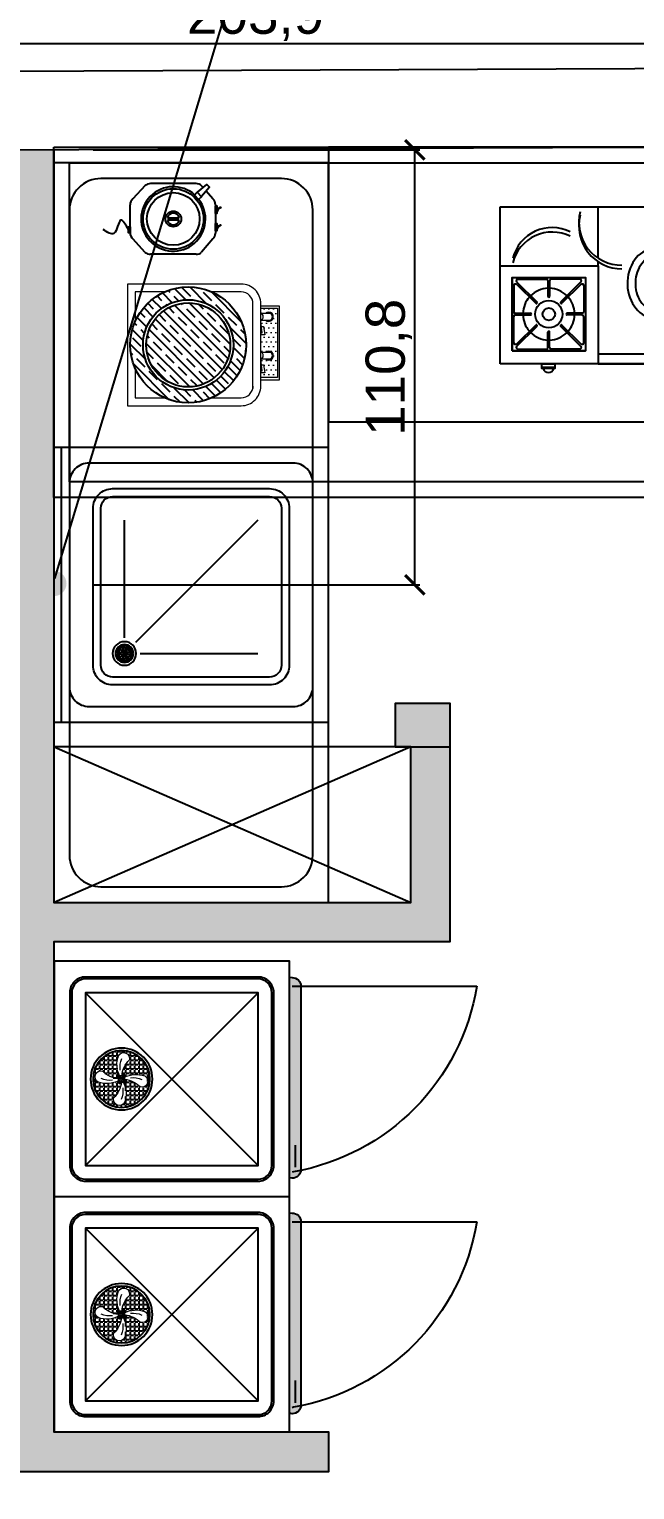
# Model space of a CAD drawing. Header units: millimetres. Extents: x -3164 to 12587, y -18082 to -16228.
# Drawn here: x 6498.8 to 6653.1, y -16888.5 to -16516.4 of the extents above; entities that cross this region are included whole.
import ezdxf

# ---------------------------------------------------------------- set-up
doc = ezdxf.new("R2010")
doc.units = ezdxf.units.MM
doc.layers.add('Mtm-Sıhhi Tesisat', color=5, linetype='Continuous')
for name, color, linetype, lineweight in [('OLCU', 40, 'Continuous', 20), ('SIVA', 40, 'Continuous', 18), ('TEFRİŞ MUTFAK (L)', 241, 'Continuous', 15)]:
    doc.layers.add(name, color=color, linetype=linetype, lineweight=lineweight)
doc.styles.get("Standard").update_dxf_attribs({"font": 'arial.ttf'})
doc.dimstyles.new('ISO-25', dxfattribs={"dimtxt": 10, "dimasz": 5, "dimexe": 1.25, "dimexo": 10, "dimtad": 1, "dimdec": 1, "dimtxsty": 'Standard', "dimblk": 'ARCHTICK', "dimcen": 2.5, "dimadec": 0, "dimazin": 0, "dimtfac": 1, "dimtdec": 1, "dimtmove": 0, "dimatfit": 3, "dimfxl": 1, "dimarcsym": 0})

# ---------------------------------------------------------------- blocks, each defined once
blk = doc.blocks.new('GHFH')
at = {"color": 7}
for p, q in [((1818.89, 2074.55), (1818.89, 2075.18)), ((1819.72, 2075.94), (1819.91, 2075.94)), ((1820.29, 2075.94), (1820.29, 2076.37)), ((1820.29, 2075.94), (1821.31, 2075.94)), ((1820.29, 2074.55), (1820.29, 2075.56)), ((1821.69, 2075.94), (1821.69, 2076.96)), ((1821.69, 2075.94), (1822.7, 2075.94)), ((1821.69, 2074.55), (1821.69, 2075.56)), ((1822.08, 2077.34), (1822.7, 2077.34)), ((1823.09, 2077.34), (1823.09, 2077.67)), ((1823.09, 2077.34), (1824.1, 2077.34)), ((1823.09, 2076.33), (1823.09, 2076.96)), ((1823.09, 2074.55), (1823.09, 2074.83)), ((1824.48, 2077.34), (1824.48, 2077.94)), ((1824.48, 2077.34), (1824.64, 2077.34)), ((1824.88, 2077.34), (1825.5, 2077.34)), ((1825.88, 2077.34), (1825.88, 2077.98)), ((1825.88, 2077.34), (1826.89, 2077.34)), ((1826.56, 2075.94), (1826.89, 2075.94)), ((1827.28, 2077.34), (1827.28, 2077.8)), ((1827.28, 2077.34), (1828.29, 2077.34)), ((1827.28, 2075.94), (1827.28, 2076.96)), ((1827.28, 2075.94), (1828.29, 2075.94)), ((1827.28, 2074.55), (1827.28, 2075.56)), ((1828.67, 2077.34), (1828.67, 2077.4)), ((1828.67, 2077.34), (1828.83, 2077.34)), ((1828.67, 2075.94), (1828.67, 2076.96)), ((1828.67, 2075.94), (1829.69, 2075.94)), ((1828.67, 2074.55), (1828.67, 2075.56)), ((1830.07, 2075.94), (1830.07, 2076.73)), ((1830.07, 2075.94), (1831.09, 2075.94)), ((1830.07, 2074.55), (1830.07, 2075.56)), ((1831.47, 2074.55), (1831.47, 2075.56)), ((1816.5, 2070.35), (1817.12, 2070.35)), ((1816.84, 2071.75), (1817.12, 2071.75)), ((1817.5, 2073.15), (1817.5, 2073.26)), ((1817.5, 2073.15), (1818.51, 2073.15)), ((1817.5, 2071.75), (1817.5, 2072.77)), ((1817.5, 2071.75), (1818.51, 2071.75)), ((1817.5, 2070.35), (1817.5, 2071.37)), ((1817.5, 2070.35), (1818.51, 2070.35)), ((1817.5, 2069.47), (1817.5, 2069.97)), ((1818.34, 2074.55), (1818.51, 2074.55)), ((1818.89, 2074.55), (1819.91, 2074.55)), ((1818.89, 2073.15), (1818.89, 2074.16)), ((1818.89, 2073.15), (1819.91, 2073.15)), ((1818.89, 2071.75), (1818.89, 2072.77)), ((1818.89, 2071.75), (1819.91, 2071.75)), ((1818.89, 2070.35), (1818.89, 2071.37)), ((1818.89, 2070.35), (1819.91, 2070.35)), ((1820.29, 2074.55), (1821.31, 2074.55)), ((1820.29, 2073.15), (1820.29, 2074.16)), ((1820.29, 2073.15), (1821.31, 2073.15)), ((1820.29, 2071.75), (1820.29, 2072.77)), ((1820.29, 2071.75), (1821.31, 2071.75)), ((1820.29, 2070.36), (1820.29, 2071.37)), ((1821.69, 2074.55), (1822.7, 2074.55)), ((1821.69, 2073.15), (1821.69, 2074.16)), ((1821.69, 2073.15), (1822.7, 2073.15)), ((1821.69, 2071.75), (1821.69, 2072.77)), ((1821.69, 2071.75), (1822.7, 2071.75)), ((1821.69, 2070.35), (1821.69, 2071.37)), ((1821.69, 2070.35), (1822.7, 2070.35)), ((1823.09, 2074.55), (1823.34, 2074.55)), ((1823.09, 2073.15), (1823.09, 2074.16)), ((1823.09, 2073.15), (1824.1, 2073.15)), ((1823.09, 2071.75), (1823.09, 2072.77)), ((1823.09, 2071.75), (1824.1, 2071.75)), ((1823.09, 2070.35), (1823.09, 2071.37)), ((1823.09, 2070.35), (1824.1, 2070.35)), ((1824.48, 2071.75), (1824.48, 2072.77)), ((1824.48, 2071.75), (1824.98, 2071.75)), ((1824.48, 2070.35), (1824.48, 2071.37)), ((1824.48, 2070.35), (1825, 2070.35)), ((1826.24, 2070.35), (1826.89, 2070.35)), ((1826.7, 2071.75), (1826.89, 2071.75)), ((1826.85, 2074.55), (1826.89, 2074.55)), ((1827.28, 2074.55), (1828.29, 2074.55)), ((1827.28, 2073.15), (1827.28, 2074.16)), ((1827.28, 2073.15), (1828.29, 2073.15)), ((1827.28, 2071.75), (1827.28, 2072.77)), ((1827.28, 2071.75), (1828.29, 2071.75)), ((1827.28, 2070.35), (1827.28, 2071.37)), ((1827.28, 2070.35), (1828.29, 2070.35)), ((1827.28, 2069.12), (1827.28, 2069.97)), ((1828.67, 2074.55), (1829.69, 2074.55)), ((1828.67, 2073.15), (1828.67, 2074.16)), ((1828.67, 2073.15), (1829.69, 2073.15)), ((1828.67, 2071.75), (1828.67, 2072.77)), ((1828.67, 2071.75), (1829.69, 2071.75)), ((1828.67, 2070.35), (1828.67, 2071.37)), ((1828.67, 2070.35), (1829.69, 2070.35)), ((1828.67, 2069.55), (1828.67, 2069.97)), ((1830.07, 2074.55), (1831.09, 2074.55)), ((1830.07, 2073.15), (1830.07, 2074.16)), ((1830.07, 2073.15), (1831.09, 2073.15)), ((1830.07, 2071.75), (1830.07, 2072.77)), ((1830.07, 2071.75), (1831.09, 2071.75)), ((1830.07, 2070.35), (1830.07, 2071.37)), ((1830.07, 2070.35), (1830.19, 2070.35)), ((1831.47, 2074.55), (1832.48, 2074.55)), ((1831.47, 2073.15), (1831.47, 2074.16)), ((1831.47, 2073.15), (1832.48, 2073.15)), ((1831.47, 2071.75), (1831.47, 2072.77)), ((1831.47, 2071.75), (1832.48, 2071.75)), ((1832.86, 2073.15), (1832.86, 2074.15)), ((1832.86, 2073.15), (1833.48, 2073.15)), ((1832.86, 2071.75), (1832.86, 2072.77)), ((1832.86, 2071.75), (1833.88, 2071.75)), ((1832.86, 2071.29), (1832.86, 2071.37)), ((1833.72, 2070.35), (1833.88, 2070.35)), ((1834.26, 2070.35), (1834.26, 2071.07)), ((1834.26, 2070.35), (1834.41, 2070.35)), ((1834.26, 2068.96), (1834.26, 2069.97)), ((1816.39, 2068.96), (1817.12, 2068.96)), ((1816.49, 2067.56), (1817.12, 2067.56)), ((1816.82, 2066.16), (1817.12, 2066.16)), ((1817.5, 2066.16), (1817.5, 2066.99)), ((1817.5, 2066.16), (1818.51, 2066.16)), ((1817.5, 2064.77), (1817.5, 2065.78)), ((1818.89, 2066.16), (1818.89, 2066.34)), ((1818.89, 2066.16), (1819.91, 2066.16)), ((1818.89, 2064.77), (1818.89, 2065.78)), ((1820.29, 2066.16), (1820.29, 2067.18)), ((1820.29, 2066.16), (1821.31, 2066.16)), ((1820.29, 2064.77), (1820.29, 2065.78)), ((1820.82, 2067.56), (1821.31, 2067.56)), ((1821.69, 2067.56), (1821.69, 2068.05)), ((1821.69, 2067.56), (1822.7, 2067.56)), ((1821.69, 2066.16), (1821.69, 2067.18)), ((1821.69, 2066.16), (1822.7, 2066.16)), ((1821.69, 2064.77), (1821.69, 2065.78)), ((1823.09, 2067.56), (1823.09, 2068.58)), ((1823.09, 2067.56), (1824.1, 2067.56)), ((1823.09, 2066.16), (1823.09, 2067.18)), ((1823.09, 2066.16), (1824.1, 2066.16)), ((1823.09, 2064.77), (1823.09, 2065.78)), ((1824.48, 2067.56), (1824.48, 2067.78)), ((1824.48, 2067.56), (1824.69, 2067.56)), ((1824.48, 2067.03), (1824.48, 2067.18)), ((1825.88, 2066.26), (1825.88, 2067.18)), ((1825.91, 2066.16), (1826.89, 2066.16)), ((1826.08, 2067.56), (1826.89, 2067.56)), ((1827.28, 2067.56), (1827.28, 2067.98)), ((1827.28, 2067.56), (1828.29, 2067.56)), ((1827.28, 2066.16), (1827.28, 2067.18)), ((1827.28, 2066.16), (1828.29, 2066.16)), ((1827.28, 2064.77), (1827.28, 2065.78)), ((1828.67, 2067.56), (1828.67, 2067.6)), ((1828.67, 2067.56), (1828.92, 2067.56)), ((1828.67, 2066.16), (1828.67, 2067.18)), ((1828.67, 2066.16), (1829.69, 2066.16)), ((1828.67, 2064.77), (1828.67, 2065.78)), ((1830.07, 2066.16), (1830.07, 2067.18)), ((1830.07, 2066.16), (1831.09, 2066.16)), ((1830.07, 2064.77), (1830.07, 2065.78)), ((1831.47, 2067.56), (1831.47, 2067.59)), ((1831.47, 2067.56), (1832.48, 2067.56)), ((1831.47, 2066.16), (1831.47, 2067.18)), ((1831.47, 2066.16), (1832.48, 2066.16)), ((1831.47, 2064.77), (1831.47, 2065.78)), ((1832.86, 2067.56), (1832.86, 2067.95)), ((1832.86, 2067.56), (1833.88, 2067.56)), ((1832.86, 2066.16), (1832.86, 2067.18)), ((1832.86, 2066.16), (1833.88, 2066.16)), ((1832.86, 2064.77), (1832.86, 2065.78)), ((1833.75, 2068.96), (1833.88, 2068.96)), ((1834.26, 2068.96), (1834.52, 2068.96)), ((1834.26, 2067.56), (1834.26, 2068.58)), ((1834.26, 2067.56), (1834.42, 2067.56)), ((1834.26, 2066.78), (1834.26, 2067.18)), ((1817.5, 2064.77), (1818.51, 2064.77)), ((1818.29, 2063.37), (1818.51, 2063.37)), ((1818.89, 2064.77), (1819.91, 2064.77)), ((1818.89, 2063.37), (1818.89, 2064.39)), ((1818.89, 2063.37), (1819.91, 2063.37)), ((1818.89, 2062.67), (1818.89, 2062.99)), ((1819.64, 2061.97), (1819.91, 2061.97)), ((1820.29, 2064.77), (1821.31, 2064.77)), ((1820.29, 2063.37), (1820.29, 2064.39)), ((1820.29, 2063.37), (1821.31, 2063.37)), ((1820.29, 2061.97), (1820.29, 2062.99)), ((1820.29, 2061.97), (1821.31, 2061.97)), ((1820.29, 2061.48), (1820.29, 2061.59)), ((1821.69, 2064.77), (1822.7, 2064.77)), ((1821.69, 2063.37), (1821.69, 2064.39)), ((1821.69, 2063.37), (1822.7, 2063.37)), ((1821.69, 2061.97), (1821.69, 2062.99)), ((1821.69, 2061.97), (1822.7, 2061.97)), ((1821.69, 2060.68), (1821.69, 2061.59)), ((1823.09, 2064.77), (1824.02, 2064.77)), ((1823.09, 2063.37), (1823.09, 2064.39)), ((1823.09, 2063.37), (1824.05, 2063.37)), ((1823.09, 2061.97), (1823.09, 2062.99)), ((1823.09, 2061.97), (1824.1, 2061.97)), ((1823.09, 2060.57), (1823.09, 2061.59)), ((1824.48, 2060.57), (1824.48, 2061.51)), ((1826.53, 2064.77), (1826.89, 2064.77)), ((1827.28, 2064.77), (1828.29, 2064.77)), ((1827.28, 2063.65), (1827.28, 2064.39)), ((1827.28, 2060.57), (1827.28, 2060.88)), ((1827.51, 2063.37), (1828.29, 2063.37)), ((1827.99, 2061.97), (1828.29, 2061.97)), ((1828.67, 2064.77), (1829.69, 2064.77)), ((1828.67, 2063.37), (1828.67, 2064.39)), ((1828.67, 2063.37), (1829.69, 2063.37)), ((1828.67, 2061.97), (1828.67, 2062.99)), ((1828.67, 2061.97), (1829.69, 2061.97)), ((1828.67, 2060.57), (1828.67, 2061.59)), ((1830.07, 2064.77), (1831.09, 2064.77)), ((1830.07, 2063.37), (1830.07, 2064.39)), ((1830.07, 2063.37), (1831.09, 2063.37)), ((1830.07, 2061.97), (1830.07, 2062.99)), ((1830.07, 2061.97), (1831.09, 2061.97)), ((1830.07, 2061.12), (1830.07, 2061.59)), ((1831.47, 2064.77), (1832.48, 2064.77)), ((1831.47, 2063.37), (1831.47, 2064.39)), ((1831.47, 2063.37), (1832.48, 2063.37)), ((1831.47, 2062.14), (1831.47, 2062.99)), ((1832.86, 2064.77), (1833.51, 2064.77)), ((1832.86, 2063.7), (1832.86, 2064.39)), ((1821.93, 2060.57), (1822.7, 2060.57)), ((1823.09, 2060.57), (1824.1, 2060.57)), ((1823.09, 2060.18), (1823.09, 2060.19)), ((1824.48, 2060.57), (1825.5, 2060.57)), ((1824.48, 2059.91), (1824.48, 2060.19)), ((1825.88, 2059.87), (1825.88, 2060.19)), ((1826.65, 2060.57), (1826.89, 2060.57)), ((1827.28, 2060.57), (1828.29, 2060.57)), ((1827.28, 2060.05), (1827.28, 2060.19)), ((1828.67, 2060.57), (1828.98, 2060.57))]:
    blk.add_line(p, q, dxfattribs=at)
for radius in [9.85, 9.06, 0.996, 0.431]:
    blk.add_circle((1825.46, 2068.92), radius, dxfattribs=at)
for start, end in [(94.9752, 150.6196), (4.9752, 60.6196), (184.9752, 240.6196), (274.9752, 330.6196)]:
    blk.add_arc((1825.46, 2068.92), 1.5, start, end, dxfattribs=at)
at = {"layer": 'TEFRİŞ MUTFAK (L)', "color": 7}
for centre, radius, start, end in [((1824.76, 2075.45), 1.89, 28.2084, 194.1396), ((1816.95, 2068.94), 8.51, 6.6287, 45.3593), ((1819.11, 2072.65), 6.8, 352.4777, 24.279), ((1818.71, 2073.58), 8.2, 332.335, 19.6942), ((1820.8, 2062.18), 8.2, 62.335, 109.6942), ((1825.47, 2077.43), 8.51, 276.6287, 315.3593), ((1831.98, 2069.62), 1.89, 298.2084, 104.1396), ((1818.93, 2068.23), 1.89, 118.2084, 284.1396), ((1821.73, 2062.58), 6.8, 82.4777, 114.279), ((1825.44, 2060.42), 8.51, 96.6287, 135.3593), ((1832.2, 2064.27), 8.2, 152.335, 199.6942), ((1831.8, 2065.2), 6.8, 172.4777, 204.279), ((1833.96, 2068.91), 8.51, 186.6287, 225.3593), ((1830.11, 2075.67), 8.2, 242.335, 289.6942), ((1829.18, 2075.27), 6.8, 262.4777, 294.279), ((1826.15, 2062.4), 1.89, 208.2084, 14.1396)]:
    blk.add_arc(centre, radius, start, end, dxfattribs=at)
blk = doc.blocks.new('dgdgfg')
at = {"color": 7}
for p, q in [((1923.74, 2456.11), (1929.41, 2456.11)), ((1922.58, 2455.64), (1922.48, 2455.27))]:
    blk.add_line(p, q, dxfattribs=at)
for points in [[(1921.06, 2454.6), (1972.16, 2454.6), (1972.06, 2455.3, 0.414214), (1969.86, 2457.5), (1923.16, 2457.5, 0.414214), (1920.96, 2455.3)], [(1924.21, 2450.6), (1968.21, 2450.6, -0.414214), (1972.21, 2446.6), (1972.21, 2402.6, -0.414214), (1968.21, 2398.6), (1924.21, 2398.6, -0.414214), (1920.21, 2402.6), (1920.21, 2446.6, -0.414214)], [(1924.21, 2450.1), (1968.21, 2450.1, -0.414214), (1971.71, 2446.6), (1971.71, 2402.6, -0.414214), (1968.21, 2399.1), (1924.21, 2399.1, -0.414214), (1920.71, 2402.6), (1920.71, 2446.6, -0.414214)]]:
    blk.add_lwpolyline(points, format="xyb", close=True, dxfattribs=at)
for points in [[(1916.21, 2454.6), (1916.21, 2454.6), (1916.21, 2394.6), (1916.21, 2394.6)], [(1916.21, 2454.6), (1976.21, 2454.6), (1976.21, 2394.6), (1916.21, 2394.6)], [(1924.21, 2402.6), (1924.21, 2446.6), (1968.21, 2446.6), (1968.21, 2402.6), (1924.21, 2402.6), (1968.21, 2446.6), (1968.21, 2402.6), (1924.21, 2446.6)]]:
    blk.add_lwpolyline(points, dxfattribs=at)
at = {"color": 7, "xscale": 0.8, "yscale": 0.8, "zscale": 0.8}
blk.add_blockref('GHFH', (485.85, 756.65), dxfattribs=at)
blk = doc.blocks.new('336')
h = blk.add_hatch(color=4)
h.dxf.hatch_style = 1
h.paths.add_polyline_path([(1218.61, -3325.55), (1218.71, -3326.25, 0.414214), (1220.91, -3328.45), (1267.61, -3328.45, 0.414214), (1269.81, -3326.25), (1269.71, -3325.55)])
at = {"color": 140, "rotation": 180}
blk.add_blockref('dgdgfg', (3190.77, -870.95), dxfattribs=at)
blk = doc.blocks.new('ewrewewrewrewwr')
at = {"color": 7}
blk.add_lwpolyline([(1220.91, -3326.25), (1220.91, -3373.25)], dxfattribs=at)
blk.add_arc((1211.68, -3316.61), 57.39, 279.2514, 349.9758, dxfattribs=at)
blk.add_blockref('336', (0, 0), dxfattribs=at)
blk = doc.blocks.new('DEPO TİP BUZDOLABI 60x60')
at = {"color": 7}
blk.add_blockref('ewrewewrewrewwr', (-1214.55, 3325.55), dxfattribs=at)
blk = doc.blocks.new('werrewwer')
h = blk.add_hatch()
h.set_pattern_fill('JIS_STN_1E', color=4, scale=3)
edge = h.paths.add_edge_path(flags=17)
edge.add_arc((2073.68, -3450.14), 11.5, 0, 360)
edge = h.paths.add_edge_path()
edge.add_arc((2073.68, -3450.14), 14.77, 0, 360)
h = blk.add_hatch()
h.set_pattern_fill('JIS_STN_1E', color=4, scale=3)
h.paths.add_polyline_path([(2084.38, -3450.14, 1), (2062.97, -3450.14, 1)])
at = {"layer": 'OLCU'}
h = blk.add_hatch(dxfattribs=at)
h.set_pattern_fill('DOTS', scale=0.75, angle=90, style=0)
h.set_pattern_definition([(90, (16709.3536, -16462.2782), (-1.190625, 0.5953125), [0, -1.190625])])
h.paths.add_polyline_path([(2083.07, -3472.88), (2083.07, -3468.64), (2081.84, -3468.64, -0.065316), (2081.67, -3468.88), (2081.67, -3469.87, -2.340364), (2080, -3469.87), (2080, -3468.88, -0.065316), (2079.83, -3468.64), (2079.68, -3468.64), (2078.33, -3468.78), (2078.33, -3469.32), (2076.28, -3469.66), (2076.28, -3468.64), (2071.95, -3468.64, -0.065316), (2071.78, -3468.88), (2071.78, -3469.87, -2.340364), (2070.11, -3469.87), (2070.11, -3468.88, -0.065316), (2069.94, -3468.64), (2069.94, -3468.64), (2068.59, -3468.78), (2068.59, -3469.32), (2066.54, -3469.66), (2066.54, -3468.64), (2065.33, -3468.64), (2065.33, -3472.88)])
at = {"color": 7}
for radius in [14.77, 11.5, 10.71]:
    blk.add_circle((2073.68, -3450.14), radius, dxfattribs=at)
at = {"layer": 'OLCU', "color": 7}
for points in [[(2064.22, -3468.64), (2084.18, -3468.64, 0.414214), (2089.18, -3463.64), (2089.18, -3434.64), (2058.18, -3434.64), (2058.18, -3463.64, 0.414214), (2063.18, -3468.64), (2064.22, -3468.64)], [(2060.18, -3456.14), (2060.18, -3463.64, 0.414214), (2063.18, -3466.64), (2062.55, -3466.64)], [(2063.18, -3466.64), (2084.18, -3466.64, 0.414214), (2087.18, -3463.64), (2087.18, -3456.14)]]:
    blk.add_lwpolyline(points, format="xyb", dxfattribs=at)
for points in [[(2067.68, -3436.64), (2060.18, -3436.64), (2060.18, -3444.14)], [(2087.18, -3444.14), (2087.18, -3436.64), (2079.67, -3436.64)], [(2068.45, -3468.64), (2081.67, -3468.64)]]:
    blk.add_lwpolyline(points, dxfattribs=at)
for points in [[(2064.69, -3468.64), (2083.67, -3468.64), (2083.67, -3473.34), (2064.69, -3473.34)], [(2065.33, -3468.64), (2083.07, -3468.64), (2083.07, -3472.88), (2065.33, -3472.88)]]:
    blk.add_lwpolyline(points, close=True, dxfattribs=at)
for centre in [(2070.95, -3470.67), (2080.84, -3470.67)]:
    blk.add_arc(centre, 1.16, 136.2725, 43.7275, dxfattribs=at)
at = {"layer": 'SIVA', "color": 7, "linetype": 'ByBlock'}
for points in [[(2068.59, -3468.78), (2068.59, -3469.32), (2066.54, -3469.66), (2066.54, -3468.64)], [(2067.03, -3468.64), (2067.03, -3468.95), (2069.94, -3468.64)], [(2070.11, -3468.88), (2070.11, -3471.03)], [(2071.78, -3471.03), (2071.78, -3468.88)], [(2078.33, -3468.78), (2078.33, -3469.32), (2076.28, -3469.66), (2076.28, -3468.64)], [(2076.77, -3468.64), (2076.77, -3468.95), (2079.68, -3468.64)], [(2080, -3468.88), (2080, -3471.03)], [(2081.67, -3471.03), (2081.67, -3468.88)]]:
    blk.add_lwpolyline(points, dxfattribs=at)
for centre, radius, start, end in [((2070.95, -3468.12), 1.13, 207.3147, 332.6853), ((2070.95, -3470.67), 0.911, 203.5192, 336.4808), ((2080.84, -3468.12), 1.13, 207.3147, 332.6853), ((2080.84, -3470.67), 0.911, 203.5192, 336.4808)]:
    blk.add_arc(centre, radius, start, end, dxfattribs=at)
blk = doc.blocks.new('ŞERBETLİK 1Lİ')
at = {"color": 7}
blk.add_blockref('werrewwer', (-2064.69, 3473.34), dxfattribs=at)
blk = doc.blocks.new('derfweewew')
at = {"color": 7}
for p, q in [((2890.31, -3417.59), (2893.73, -3414.42)), ((2895.24, -3413.73), (2902.39, -3413.73)), ((2907.33, -3417.59), (2903.9, -3414.42)), ((2889.82, -3430.56), (2889.82, -3418.9)), ((2907.82, -3430.56), (2907.82, -3418.9)), ((2893.74, -3434.84), (2890.37, -3431.93)), ((2903.9, -3434.84), (2905.9, -3433.12)), ((2906.79, -3432.35), (2907.27, -3431.93)), ((2902.45, -3435.46), (2895.19, -3435.46))]:
    blk.add_line(p, q, dxfattribs=at)
for points in [[(2898.51, -3426.21), (2898.51, -3423.25)], [(2899.12, -3423.25), (2899.12, -3426.21)], [(2905.61, -3430.89), (2907.56, -3433.31), (2906.89, -3433.98), (2904.51, -3431.9)], [(2896.95, -3436.06), (2897.36, -3436.76), (2897.23, -3436.83), (2896.83, -3436.13)], [(2901.4, -3436.06), (2901.8, -3436.76), (2901.67, -3436.83), (2901.27, -3436.13)]]:
    blk.add_lwpolyline(points, dxfattribs=at)
for points in [[(2904.86, -3430.16), (2905.66, -3430.83), (2904.46, -3431.95), (2903.81, -3431.13)], [(2895.75, -3435.46), (2897.69, -3435.46), (2897.69, -3435.81), (2895.75, -3435.81)], [(2900.19, -3435.46), (2902.13, -3435.46), (2902.13, -3435.81), (2900.19, -3435.81)]]:
    blk.add_lwpolyline(points, close=True, dxfattribs=at)
for radius in [7.7, 6.71, 2.01]:
    blk.add_circle((2898.82, -3424.73), radius, dxfattribs=at)
for centre, radius, start, end in [((2895.24, -3415.73), 2, 90, 139.0448), ((2902.39, -3415.73), 2, 40.9552, 90), ((2902.39, -3415.73), 2, 40.9552, 90), ((2891.82, -3418.9), 2, 139.0448, 180), ((2898.82, -3424.73), 8.2, 318.0089, 308.0014), ((2905.82, -3418.9), 2, 0, 40.9552), ((2898.82, -3424.73), 1.51, 101.7162, 258.2838), ((2898.82, -3424.73), 1.51, 281.7162, 78.2838), ((2891.82, -3430.56), 2, 180, 223.5487), ((2905.82, -3430.56), 2, 316.4513, 0), ((2895.19, -3433.46), 2, 223.5487, 270), ((2896.72, -3435.81), 0.346, 180, 0), ((2901.16, -3435.81), 0.346, 180, 0), ((2902.45, -3433.46), 2, 270, 316.4513), ((2902.45, -3433.46), 2, 270, 316.4513)]:
    blk.add_arc(centre, radius, start, end, dxfattribs=at)
blk = doc.blocks.new('wererewewrwer')
at = {"color": 7}
blk.add_lwpolyline([(2737.82, -3442.32), (2736.27, -3442.32), (2736.27, -3441.93), (2737.82, -3441.93)], close=True, dxfattribs=at)
blk.add_spline([(2737.05, -3441.93), (2739.5, -3439.89), (2736.16, -3438.2), (2737.16, -3435.45)], degree=3, dxfattribs=at)
blk.add_blockref('derfweewew', (-158.98, -28.59), dxfattribs=at)
blk = doc.blocks.new('BAR BLENDER')
at = {"color": 7}
blk.add_blockref('wererewewrwer', (-2730.78, 3464.22), dxfattribs=at)
blk = doc.blocks.new('SDFSDFSDF')
h = blk.add_hatch()
h.set_pattern_fill('NET3', scale=0.3, style=0)
h.paths.add_polyline_path([(1571.32, 2188.7, 1), (1575.32, 2188.7, 1)])
h.paths.add_polyline_path([(1573.87, 2188.7, -1), (1572.76, 2188.7, -1)], flags=16)
h.paths.add_polyline_path([(1573.62, 2188.7, 1), (1573.01, 2188.7, 1)], flags=0)
at = {"color": 7}
for points in [[(1536.32, 2146.7), (1576.32, 2146.7, 0.414214), (1581.32, 2151.7), (1581.32, 2191.7, 0.414214), (1576.32, 2196.7), (1536.32, 2196.7, 0.414214), (1531.32, 2191.7), (1531.32, 2151.7, 0.414214)], [(1536.32, 2148.7), (1576.32, 2148.7, 0.414214), (1579.32, 2151.7), (1579.32, 2191.7, 0.414214), (1576.32, 2194.7), (1536.32, 2194.7, 0.414214), (1533.32, 2191.7), (1533.32, 2151.7, 0.414214)]]:
    blk.add_lwpolyline(points, format="xyb", close=True, dxfattribs=at)
for points in [[(1569.32, 2188.7), (1539.32, 2188.7)], [(1539.32, 2154.7), (1570.49, 2185.87)], [(1573.32, 2184.7), (1573.32, 2154.7)]]:
    blk.add_lwpolyline(points, dxfattribs=at)
for radius in [3, 2.28, 2, 0.553, 0.304]:
    blk.add_circle((1573.32, 2188.7), radius, dxfattribs=at)
blk = doc.blocks.new('TEK EVİYELİ 70x70')
at = {"color": 7}
blk.add_lwpolyline([(0, 0), (70, 0), (70, 70), (0, 70)], close=True, dxfattribs=at)
blk.add_lwpolyline([(0, 70), (0, 68), (70, 68)], dxfattribs=at)
blk.add_lwpolyline([(9, 4), (61, 4, 0.414214), (66, 9), (66, 61, 0.414214), (61, 66), (9, 66, 0.414214), (4, 61), (4, 9, 0.414214)], format="xyb", close=True, dxfattribs=at)
at = {"color": 7, "xscale": -1}
blk.add_blockref('SDFSDFSDF', (1590.82, -2136.7), dxfattribs=at)
blk = doc.blocks.new('tryytr3')
at = {"color": 7, "linetype": 'ByBlock', "lineweight": -2}
for p, q in [((2755.75, 2447.85), (2755.75, 2487.85)), ((2755.75, 2487.85), (2847.75, 2487.85)), ((2780.75, 2474.77), (2780.75, 2487.85)), ((2847.75, 2487.85), (2847.75, 2447.85)), ((2853.46, 2479.26), (2850.99, 2479.26)), ((2850.99, 2479.26), (2850.99, 2477.92)), ((2853.46, 2477.92), (2853.46, 2479.26)), ((2847.75, 2459.52), (2847.75, 2477.92)), ((2847.75, 2477.92), (2856.49, 2477.92)), ((2850.99, 2477.92), (2853.46, 2477.92)), ((2856.49, 2477.92), (2856.49, 2459.52)), ((2755.75, 2472.81), (2780.75, 2472.81)), ((2780.75, 2472.81), (2780.75, 2473.86)), ((2780.75, 2472.81), (2780.75, 2447.85)), ((2758.8, 2469.87), (2758.8, 2451.14)), ((2759.24, 2467.78), (2759.24, 2461.14)), ((2759.96, 2468.76), (2765.16, 2463.53)), ((2759.99, 2468.05), (2764.83, 2463.27)), ((2760.29, 2469.45), (2767.53, 2469.45)), ((2767.95, 2469.03), (2767.95, 2465.09)), ((2767.95, 2469.03), (2767.95, 2465.09)), ((2768.37, 2469.03), (2768.37, 2465.09)), ((2776.04, 2469.45), (2768.8, 2469.45)), ((2776.36, 2468.76), (2771.17, 2463.53)), ((2776.33, 2468.05), (2771.5, 2463.27)), ((2777.08, 2467.78), (2777.08, 2461.14)), ((2759.24, 2453.23), (2759.24, 2459.87)), ((2759.67, 2460.72), (2763.54, 2460.72)), ((2759.67, 2460.3), (2763.54, 2460.3)), ((2765.12, 2463.24), (2765.12, 2463.24)), ((2771.2, 2463.24), (2771.2, 2463.24)), ((2776.66, 2460.72), (2772.79, 2460.72)), ((2776.66, 2460.3), (2772.79, 2460.3)), ((2777.08, 2453.23), (2777.08, 2459.87)), ((2759.96, 2452.25), (2765.16, 2457.48)), ((2759.99, 2452.96), (2764.83, 2457.74)), ((2765.12, 2457.77), (2765.12, 2457.77)), ((2776.36, 2452.25), (2771.17, 2457.48)), ((2771.2, 2457.77), (2771.2, 2457.77)), ((2776.33, 2452.96), (2771.5, 2457.74)), ((2856.49, 2459.52), (2847.75, 2459.52)), ((2767.95, 2451.99), (2767.95, 2455.92)), ((2767.95, 2451.99), (2767.95, 2455.92)), ((2768.37, 2451.99), (2768.37, 2455.92)), ((2758.8, 2451.14), (2777.53, 2451.14)), ((2760.29, 2451.56), (2767.53, 2451.56)), ((2776.04, 2451.56), (2768.8, 2451.56)), ((2847.75, 2450.35), (2780.75, 2450.35)), ((2780.75, 2450.35), (2780.75, 2447.85)), ((2802.13, 2445.22), (2802.13, 2450.35)), ((2802.13, 2450.35), (2803.92, 2450.35)), ((2803.45, 2448.62), (2807.55, 2448.03)), ((2807.55, 2449.71), (2803.53, 2449.71)), ((2803.92, 2450.35), (2803.92, 2449.71)), ((2807.55, 2448.03), (2807.55, 2449.71)), ((2831.07, 2445.22), (2831.07, 2450.35)), ((2831.07, 2450.35), (2832.86, 2450.35)), ((2832.39, 2448.62), (2836.49, 2448.03)), ((2836.49, 2449.71), (2832.47, 2449.71)), ((2832.86, 2450.35), (2832.86, 2449.71)), ((2836.49, 2448.03), (2836.49, 2449.71)), ((2847.75, 2447.85), (2847.75, 2450.35)), ((2802.13, 2447.85), (2755.75, 2447.85)), ((2780.75, 2447.85), (2802.13, 2447.85)), ((2803.92, 2448.55), (2803.92, 2445.22)), ((2831.07, 2447.85), (2803.92, 2447.85)), ((2803.92, 2447.85), (2831.07, 2447.85)), ((2832.86, 2448.55), (2832.86, 2445.22)), ((2837.23, 2447.85), (2832.86, 2447.85)), ((2832.86, 2447.85), (2837.23, 2447.85)), ((2837.23, 2447.85), (2847.75, 2447.85)), ((2847.75, 2447.85), (2839.01, 2447.85))]:
    blk.add_line(p, q, dxfattribs=at)
for points in [[(2797.53, 2476.93), (2795.42, 2480.24), (2793.29, 2476.92)], [(2796.41, 2477.23), (2795.42, 2478.79), (2794.42, 2477.23)], [(2817.4, 2476.93), (2815.28, 2480.24), (2813.15, 2476.92)], [(2816.27, 2477.23), (2815.28, 2478.79), (2814.28, 2477.23)], [(2836.31, 2476.93), (2834.19, 2480.24), (2832.07, 2476.92)], [(2835.19, 2477.23), (2834.19, 2478.79), (2833.19, 2477.23)], [(2795.97, 2461.47), (2794.87, 2461.47)], [(2815.83, 2461.47), (2814.73, 2461.47)], [(2834.75, 2461.47), (2833.64, 2461.47)]]:
    blk.add_lwpolyline(points, dxfattribs=at)
for points in [[(2758.8, 2451.14), (2758.8, 2469.87), (2777.53, 2469.87), (2777.53, 2451.14)], [(2758.8, 2451.14), (2758.8, 2469.87), (2777.53, 2469.87), (2777.53, 2451.14)], [(2758.8, 2451.14), (2758.8, 2469.87), (2777.53, 2469.87), (2777.53, 2451.14)], [(2796.27, 2460.18), (2796.27, 2454.32), (2794.57, 2454.32), (2794.57, 2460.18)], [(2816.13, 2460.18), (2816.13, 2454.32), (2814.43, 2454.32), (2814.43, 2460.18)], [(2835.04, 2460.18), (2835.04, 2454.32), (2833.35, 2454.32), (2833.35, 2460.18)], [(2850.43, 2459.52), (2853.81, 2459.52), (2853.81, 2458.62), (2850.43, 2458.62)], [(2850.43, 2458.5), (2853.81, 2458.5), (2853.81, 2458.31), (2850.43, 2458.31)], [(2766.37, 2447.85), (2769.74, 2447.85), (2769.74, 2446.95), (2766.37, 2446.95)], [(2766.37, 2446.83), (2769.74, 2446.83), (2769.74, 2446.63), (2766.37, 2446.63)], [(2814.32, 2447.85), (2817.7, 2447.85), (2817.7, 2446.95), (2814.32, 2446.95)], [(2814.32, 2446.83), (2817.7, 2446.83), (2817.7, 2446.63), (2814.32, 2446.63)], [(2839.11, 2447.85), (2842.49, 2447.85), (2842.49, 2446.95), (2839.11, 2446.95)], [(2839.11, 2446.83), (2842.49, 2446.83), (2842.49, 2446.63), (2839.11, 2446.63)]]:
    blk.add_lwpolyline(points, close=True, dxfattribs=at)
for centre, radius in [((2795.42, 2468.32), 1.55), ((2815.28, 2468.32), 1.55), ((2834.19, 2468.32), 1.55), ((2768.16, 2460.51), 3.46), ((2768.16, 2460.51), 1.59), ((2803.01, 2449.2), 0.725), ((2831.95, 2449.2), 0.725), ((2803.02, 2445.22), 0.894), ((2831.96, 2445.22), 0.894)]:
    blk.add_circle(centre, radius, dxfattribs=at)
for centre, radius, start, end in [((2853.27, 2490.1), 4.06, 136.0838, 240.7452), ((2786.75, 2483.88), 10.91, 165.5183, 270.31), ((2849.3, 2483.02), 4.06, 316.0838, 60.7452), ((2769.02, 2472.25), 10.32, 63.5373, 165.8978), ((2786.75, 2482.97), 10.91, 165.5183, 270.31), ((2769.02, 2471.11), 10.32, 63.5373, 165.8978), ((2852.22, 2478.93), 1.28, 15.2734, 164.7266), ((2759.67, 2467.78), 0.422, 38.852, 180), ((2760.29, 2469.03), 0.422, 90, 218.852), ((2767.53, 2469.03), 0.422, 0, 90), ((2768.8, 2469.03), 0.422, 90, 180), ((2776.04, 2469.03), 0.422, 321.148, 90), ((2776.66, 2467.78), 0.422, 0, 141.148), ((2768.16, 2460.51), 6.59, 138.6252, 178.1649), ((2768.16, 2460.51), 6.59, 91.8351, 134.7989), ((2764.99, 2463.4), 0.211, 308.8643, 38.8465), ((2768.16, 2465.09), 0.211, 180, 270), ((2768.16, 2465.09), 0.211, 270, 360), ((2768.16, 2460.51), 6.59, 45.2011, 88.1649), ((2771.33, 2463.4), 0.211, 141.1535, 231.1357), ((2768.16, 2460.51), 6.59, 1.8351, 41.3748), ((2759.67, 2461.14), 0.422, 180, 270), ((2759.67, 2459.87), 0.422, 90, 180), ((2768.16, 2460.51), 6.59, 181.8351, 221.3748), ((2763.54, 2460.51), 0.211, 0, 90), ((2763.54, 2460.51), 0.211, 270, 0), ((2764.99, 2463.4), 0.211, 218.8596, 308.8529), ((2771.33, 2463.4), 0.211, 231.1471, 321.1404), ((2772.79, 2460.51), 0.211, 90, 180), ((2772.79, 2460.51), 0.211, 180, 270), ((2768.16, 2460.51), 6.59, 318.6252, 358.1649), ((2776.66, 2461.14), 0.422, 270, 360), ((2776.66, 2459.87), 0.422, 360, 90), ((2764.99, 2457.61), 0.211, 51.1471, 141.1404), ((2764.99, 2457.61), 0.211, 321.1535, 51.1357), ((2768.16, 2455.92), 0.211, 90, 180), ((2768.16, 2455.92), 0.211, 360, 90), ((2771.33, 2457.61), 0.211, 128.8643, 218.8465), ((2771.33, 2457.61), 0.211, 38.8596, 128.8529), ((2852.14, 2458.73), 1.42, 197.2576, 342.7424), ((2759.67, 2453.23), 0.422, 180, 321.148), ((2768.16, 2460.51), 6.59, 225.2011, 268.1649), ((2768.16, 2460.51), 6.59, 271.8351, 314.7989), ((2776.66, 2453.23), 0.422, 218.852, 360), ((2760.29, 2451.99), 0.422, 141.148, 270), ((2767.53, 2451.99), 0.422, 270, 0), ((2768.8, 2451.99), 0.422, 180, 270), ((2776.04, 2451.99), 0.422, 270, 38.852), ((2768.08, 2447.05), 1.42, 197.2576, 342.7424), ((2816.03, 2447.05), 1.42, 197.2576, 342.7424), ((2840.82, 2447.05), 1.42, 197.2576, 342.7424)]:
    blk.add_arc(centre, radius, start, end, dxfattribs=at)
for centre in [(2795.42, 2468.36), (2815.28, 2468.36), (2834.19, 2468.36)]:
    blk.add_ellipse(centre, major_axis=(0, 8.96), ratio=0.806542, start_param=3.259065, end_param=9.307306, dxfattribs=at)
for points in [[(2795.97, 2461.47), (2796.54, 2461.56), (2797.12, 2461.77), (2798.21, 2462.48), (2798.73, 2462.98), (2799.62, 2464.23), (2799.99, 2464.97), (2800.49, 2466.61), (2800.62, 2467.5), (2800.61, 2469.28), (2800.48, 2470.16), (2799.97, 2471.8), (2799.6, 2472.54), (2798.7, 2473.78), (2798.18, 2474.27), (2797.08, 2474.97), (2796.51, 2475.18), (2795.37, 2475.33), (2794.8, 2475.28), (2793.66, 2474.92), (2793.1, 2474.6), (2792.06, 2473.68), (2791.58, 2473.08), (2790.82, 2471.67), (2790.53, 2470.85), (2790.21, 2469.13), (2790.18, 2468.22), (2790.38, 2466.47), (2790.61, 2465.62), (2791.28, 2464.11), (2791.72, 2463.45), (2792.72, 2462.41), (2793.27, 2462.02), (2794.17, 2461.62), (2794.52, 2461.53), (2794.87, 2461.47)], [(2815.83, 2461.47), (2816.4, 2461.56), (2816.98, 2461.77), (2818.07, 2462.48), (2818.59, 2462.98), (2819.48, 2464.23), (2819.85, 2464.97), (2820.35, 2466.61), (2820.48, 2467.5), (2820.47, 2469.28), (2820.34, 2470.16), (2819.83, 2471.8), (2819.46, 2472.54), (2818.56, 2473.78), (2818.04, 2474.27), (2816.94, 2474.97), (2816.37, 2475.18), (2815.23, 2475.33), (2814.66, 2475.28), (2813.52, 2474.92), (2812.96, 2474.6), (2811.92, 2473.68), (2811.44, 2473.08), (2810.68, 2471.67), (2810.39, 2470.85), (2810.07, 2469.13), (2810.04, 2468.22), (2810.24, 2466.47), (2810.47, 2465.62), (2811.14, 2464.11), (2811.58, 2463.45), (2812.58, 2462.41), (2813.13, 2462.02), (2814.03, 2461.62), (2814.38, 2461.53), (2814.73, 2461.47)], [(2834.75, 2461.47), (2835.32, 2461.56), (2835.89, 2461.77), (2836.99, 2462.48), (2837.51, 2462.98), (2838.4, 2464.23), (2838.76, 2464.97), (2839.26, 2466.61), (2839.39, 2467.5), (2839.39, 2469.28), (2839.25, 2470.16), (2838.75, 2471.8), (2838.37, 2472.54), (2837.48, 2473.78), (2836.96, 2474.27), (2835.86, 2474.97), (2835.29, 2475.18), (2834.14, 2475.33), (2833.57, 2475.28), (2832.44, 2474.92), (2831.87, 2474.6), (2830.83, 2473.68), (2830.36, 2473.08), (2829.59, 2471.67), (2829.31, 2470.85), (2828.99, 2469.13), (2828.96, 2468.22), (2829.16, 2466.47), (2829.39, 2465.62), (2830.06, 2464.11), (2830.5, 2463.45), (2831.49, 2462.41), (2832.04, 2462.02), (2832.95, 2461.62), (2833.29, 2461.53), (2833.64, 2461.47)]]:
    blk.add_open_spline(points, degree=3, knots=[3.259065, 3.259065, 3.259065, 3.259065, 3.623246, 3.623246, 3.987428, 3.987428, 4.351609, 4.351609, 4.71579, 4.71579, 5.079971, 5.079971, 5.444152, 5.444152, 5.808334, 5.808334, 6.172515, 6.172515, 6.536696, 6.536696, 6.900877, 6.900877, 7.265059, 7.265059, 7.62924, 7.62924, 7.993421, 7.993421, 8.357602, 8.357602, 8.721783, 8.721783, 9.085965, 9.085965, 9.307306, 9.307306, 9.307306, 9.307306], dxfattribs=at)
blk = doc.blocks.new('ÇAY OCAĞI 3 DEMLİKLİ')
at = {"color": 1}
blk.add_blockref('tryytr3', (-2755.75, -2447.85), dxfattribs=at)
blk = doc.blocks.new('_ArchTick')
at = {"color": 0, "linetype": 'ByBlock', "const_width": 0.15}
blk.add_lwpolyline([(-0.5, -0.5), (0.5, 0.5)], dxfattribs=at)
blk = doc.blocks.new('*D180')
at = {"color": 0, "lineweight": -2, "transparency": 16777216}
for p, q in [((6454.59, -16537.33), (6454.59, -16518.87)), ((6658.44, -16520.12), (6454.59, -16520.12)), ((6658.44, -16536.46), (6658.44, -16518.87))]:
    blk.add_line(p, q, dxfattribs=at)
at = {"layer": 'Defpoints', "color": 0, "transparency": 16777216}
for p in [(6454.59, -16520.12), (6454.59, -16547.33), (6658.44, -16546.46)]:
    blk.add_point(p, dxfattribs=at)
at = {"color": 0, "lineweight": -2, "transparency": 16777216, "xscale": 5, "yscale": 5, "zscale": 5, "rotation": 180}
blk.add_blockref('_ArchTick', (6454.59, -16520.12), dxfattribs=at)
at = {"color": 0, "lineweight": -2, "transparency": 16777216, "xscale": 5, "yscale": 5, "zscale": 5}
blk.add_blockref('_ArchTick', (6658.44, -16520.12), dxfattribs=at)
at = {"color": 0, "transparency": 16777216, "insert": (6556.51, -16513.48), "char_height": 10, "attachment_point": 5}
blk.add_mtext('203,9', dxfattribs=at)
blk = doc.blocks.new('*D181')
at = {"color": 0, "lineweight": -2, "transparency": 16777216}
for p, q in [((6515.15, -16547.11), (6598.33, -16547.11)), ((6597.08, -16657.94), (6597.08, -16547.11)), ((6515.08, -16657.94), (6598.33, -16657.94))]:
    blk.add_line(p, q, dxfattribs=at)
at = {"layer": 'Defpoints', "color": 0, "transparency": 16777216}
for p in [(6505.15, -16547.11), (6597.08, -16547.11), (6505.08, -16657.94)]:
    blk.add_point(p, dxfattribs=at)
at = {"color": 0, "lineweight": -2, "transparency": 16777216, "xscale": 5, "yscale": 5, "zscale": 5}
for p, rotation in [((6597.08, -16547.11), 90), ((6597.08, -16657.94), 270)]:
    blk.add_blockref('_ArchTick', p, dxfattribs=dict(at, rotation=rotation))
at = {"color": 0, "transparency": 16777216, "insert": (6590.45, -16602.53), "char_height": 10, "attachment_point": 5, "rotation": 90}
blk.add_mtext('110,8', dxfattribs=at)

msp = doc.modelspace()

# ---------------------------------------------------------------- hatches: boundary and pattern name
h = msp.add_hatch(color=256)
h.dxf.hatch_style = 1
h.paths.add_polyline_path([(5752.42, -16550.25), (5766.42, -16550.25), (5766.42, -16539.25), (5752.42, -16539.25)])
h.paths.add_polyline_path([(5545.54, -16653.04), (5559.11, -16656.47), (5561.81, -16645.81), (5548.24, -16642.38)])
h.paths.add_polyline_path([(6243.08, -16699.21), (6257.08, -16699.21), (6257.08, -16688.21), (6243.08, -16688.21)])
h.paths.add_polyline_path([(6592.08, -16699.21), (6606.08, -16699.21), (6606.08, -16688.21), (6592.08, -16688.21)])
h.paths.add_polyline_path([(7742.08, -16700.21), (7756.08, -16700.21), (7756.08, -16689.21), (7742.08, -16689.21)])
h.paths.add_polyline_path([(8154.08, -16707.21), (8168.08, -16707.21), (8168.08, -16696.21), (8154.08, -16696.21)])
h.paths.add_polyline_path([(8154.08, -17581.21), (8168.08, -17581.21), (8168.08, -17570.21), (8154.08, -17570.21)])
h.paths.add_polyline_path([(7704.08, -17581.21), (7718.08, -17581.21), (7718.08, -17570.21), (7704.08, -17570.21)])
h.paths.add_polyline_path([(7307.08, -17581.21), (7321.08, -17581.21), (7321.08, -17570.21), (7307.08, -17570.21)])
h.paths.add_polyline_path([(6955.08, -17581.21), (6969.08, -17581.21), (6969.08, -17570.21), (6955.08, -17570.21)])
h.paths.add_polyline_path([(6592.08, -17581.21), (6606.08, -17581.21), (6606.08, -17570.21), (6592.08, -17570.21)])
h.paths.add_polyline_path([(6243.08, -17581.21), (6257.08, -17581.21), (6257.08, -17570.21), (6243.08, -17570.21)])
h = msp.add_hatch(color=256)
h.dxf.hatch_style = 1
h.paths.add_polyline_path([(6495.15, -16873.85), (6485.15, -16873.85), (6485.15, -16883.85), (6495.15, -16883.85), (6505.15, -16883.85), (6575.15, -16883.85), (6575.15, -16873.85), (6505.15, -16873.85), (6505.15, -16748.85), (6606.08, -16748.85), (6606.08, -16699.21), (6596.08, -16699.21), (6596.08, -16738.85), (6505.15, -16738.85), (6505.15, -16547.11), (6495.15, -16547.16)])
h.paths.add_polyline_path([(6320.77, -16883.85), (6385.15, -16883.85), (6385.15, -16873.85), (6320.77, -16873.85)])
h.paths.add_polyline_path([(6243.08, -16688.21), (6257.08, -16688.21), (6257.08, -16548.17), (6243.08, -16548.23)])
h.paths.add_polyline_path([(5885.15, -16933.85), (5810.15, -16933.85), (5810.15, -16943.85), (5895.15, -16943.85), (5895.15, -16883.85), (6020.77, -16883.85), (6020.77, -16873.85), (5895.15, -16873.85), (5895.15, -16549.7), (5885.15, -16549.75)])
h.paths.add_polyline_path([(5698.15, -16976.69), (5698.15, -17051.82), (5708.15, -17051.82), (5708.15, -16969), (5714.83, -16943.85), (5719.83, -16943.85), (5719.83, -16933.85), (5707.14, -16933.85), (5698.48, -16966.43), (5494.41, -16912.18), (5491.84, -16921.85)])
h.paths.add_polyline_path([(5621.66, -17266), (5568.45, -17476.29), (5578.15, -17478.75), (5618.24, -17320.28), (5644.42, -17326.9), (5646.87, -17317.21), (5620.7, -17310.59), (5631.36, -17268.46), (5658.34, -17161.82), (5708.15, -17161.82), (5708.15, -17151.82), (5708.15, -17141.82), (5698.15, -17141.82), (5698.15, -17151.82), (5650.56, -17151.82)])
h.paths.add_polyline_path([(5816.01, -17370.32), (5777.13, -17523.98), (5778.03, -17523.98), (5778.03, -17534.98), (5774.35, -17534.98), (5768.17, -17559.39), (5777.86, -17561.85), (5828.16, -17363.08), (5801.98, -17356.46), (5799.53, -17366.15)])
h.paths.add_polyline_path([(5463.18, -17460.21), (5465.63, -17450.51), (5364.59, -17425.22), (5362.14, -17434.92)])
h.paths.add_polyline_path([(5540.79, -17479.63), (5550.49, -17482.06), (5552.94, -17472.37), (5543.24, -17469.94)])
at = {"layer": 'Mtm-Sıhhi Tesisat'}
msp.add_hatch(color=140, dxfattribs=at).paths.add_polyline_path([(6505.11, -16654.38, 1), (6505.11, -16660.81, 1)])

# ---------------------------------------------------------------- linework, layer by layer
for p, q in [((6505.15, -16738.85), (6505.15, -16547.11)), ((6596.08, -16699.21), (6505.15, -16699.21)), ((6505.15, -16699.21), (6596.08, -16738.85)), ((6596.08, -16699.21), (6505.15, -16738.85)), ((6505.15, -16873.85), (6505.15, -16748.85)), ((6495.15, -16883.85), (6505.15, -16883.85))]:
    msp.add_line(p, q)
for points in [[(5755.46, -17691.15), (7096.68, -17758.97), (8313.22, -17723.82), (8328.07, -16543.63), (7608.33, -16520.21), (6953.96, -16525.21), (5570.21, -16531.08), (5282.72, -17667.24), (5303.09, -17668.27)], [(5756.47, -17671.17), (7096.9, -17738.95), (8293.46, -17704.38), (8307.83, -16562.99), (7608.08, -16540.21), (6954.08, -16545.21), (5585.8, -16551.02), (5494.41, -16912.18)], [(6505.15, -16873.85), (6505.15, -16748.85), (6606.08, -16748.85), (6606.08, -16699.21)], [(6505.15, -16738.85), (6596.08, -16738.85), (6596.08, -16699.21)], [(6505.15, -16883.85), (6575.15, -16883.85), (6575.15, -16873.85), (6505.15, -16873.85)]]:
    msp.add_lwpolyline(points)
at = {"color": 1}
for points in [[(6505.08, -16546.44), (6954.01, -16546.44), (6954.01, -16635.67), (6505.08, -16635.67)], [(6509.08, -16550.44), (6950.01, -16550.44), (6950.01, -16631.67), (6509.08, -16631.67)]]:
    msp.add_lwpolyline(points, close=True, dxfattribs=at)
for points in [[(6575.08, -16616.44), (6802.24, -16616.44), (6802.24, -16546.44), (6575.08, -16546.44)], [(6575.08, -16738.85), (6575.08, -16550.44), (6505.08, -16550.44), (6505.08, -16738.85)], [(6592.08, -16699.21), (6606.08, -16699.21), (6606.08, -16688.21), (6592.08, -16688.21)], [(6592.08, -16699.21), (6606.08, -16699.21), (6606.08, -16688.21), (6592.08, -16688.21)]]:
    msp.add_lwpolyline(points, close=True)
msp.add_lwpolyline([(6571.08, -16726.85), (6571.08, -16562.44, 0.414214), (6563.08, -16554.44), (6517.08, -16554.44, 0.414214), (6509.08, -16562.44), (6509.08, -16726.85, 0.414214), (6517.08, -16734.85), (6563.08, -16734.85, 0.414214)], format="xyb", close=True)
at = {"layer": 'Mtm-Sıhhi Tesisat', "color": 140, "elevation": -6.39}
msp.add_lwpolyline([(6558.24, -16480.74), (6505.3, -16656.32)], dxfattribs=at)

# ---------------------------------------------------------------- block references
for name, p, rotation in [('BAR BLENDER', (6546.43, -16573.78), 89.99999999999999), ('ŞERBETLİK 1Lİ', (6562.53, -16605.8), 89.99999999999999), ('TEK EVİYELİ 70x70', (6575.08, -16692.94), 89.99999999999993)]:
    msp.add_blockref(name, p, dxfattribs=dict(rotation=rotation))
msp.add_blockref('ÇAY OCAĞI 3 DEMLİKLİ', (6618.79, -16601.64))
at = {"xscale": -1, "rotation": 90}
for p in [(6565.15, -16753.85), (6565.15, -16813.85)]:
    msp.add_blockref('DEPO TİP BUZDOLABI 60x60', p, dxfattribs=at)

# ---------------------------------------------------------------- dimensions: what is measured, and where the dimension line sits
dim = msp.add_linear_dim(base=(6454.5868, -16520.1188), p1=(6658.4395, -16546.4636), p2=(6454.5868, -16547.3287), dimstyle='ISO-25', override={"dimtmove": 1})
dim.commit()
dim.dimension.update_dxf_attribs({"geometry": '*D180', "text_midpoint": (6556.5131, -16513.4843)})
dim = msp.add_linear_dim(base=(6597.08, -16547.11), p1=(6505.08, -16657.94), p2=(6505.15, -16547.11), angle=90, dimstyle='ISO-25')
dim.commit()
dim.dimension.update_dxf_attribs({"geometry": '*D181', "text_midpoint": (6590.45, -16602.53)})

doc.saveas('drawing.dxf')
